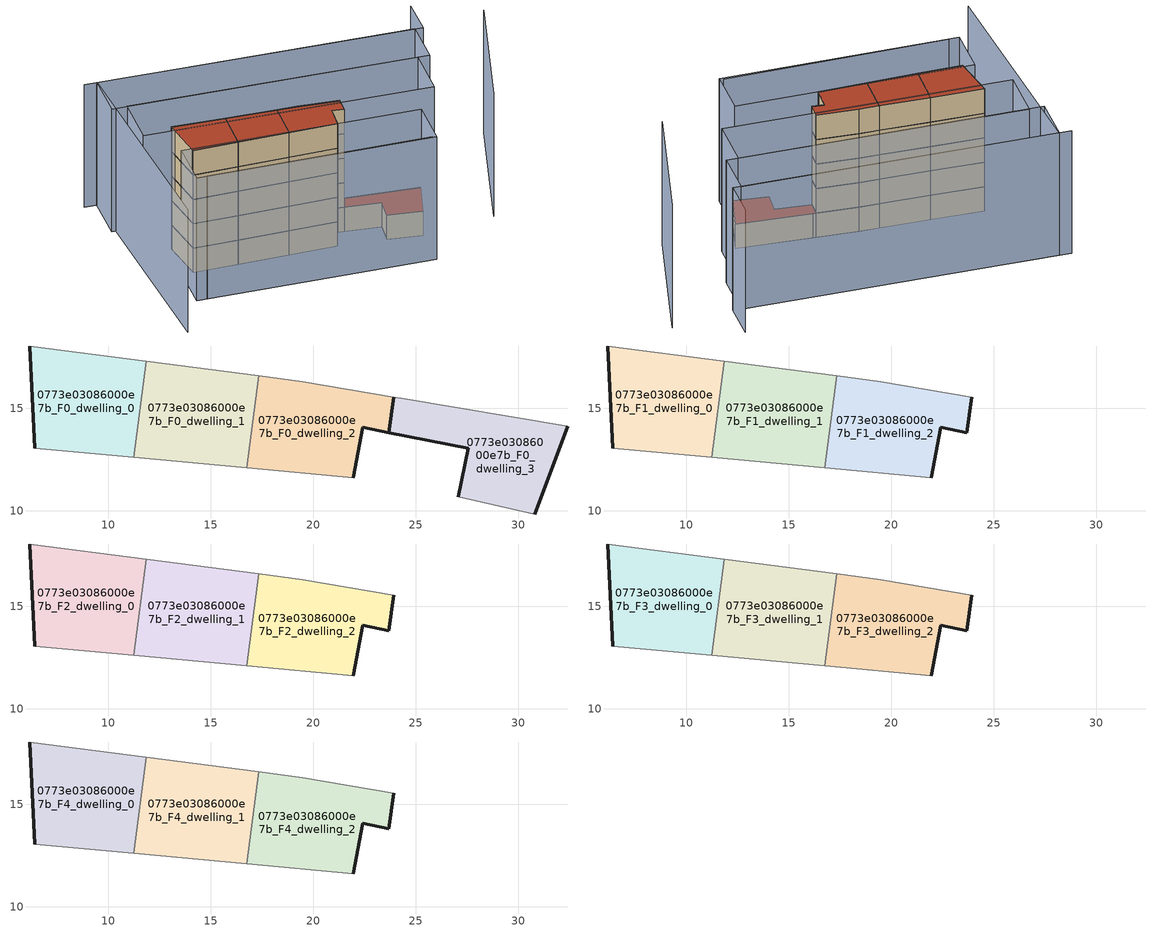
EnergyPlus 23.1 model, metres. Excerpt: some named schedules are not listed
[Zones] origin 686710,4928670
0773e03086000e7b_F0_dwelling_0
 floor ground (EU_floor_Construction): 11.24,12.61 11.86,17.3 6.16,18.04 6.41,13.05 z0
 wall outside (EU_wall_Construction): 6.41,13.05 6.16,18.04 z0:3
 wall adiabatic (EU_wall_Construction): 6.16,18.04 11.86,17.3 / 11.24,12.61 6.41,13.05 z0:3
 wall to 0773e03086000e7b_F0_dwelling_1 (EU_wall_Construction): 11.86,17.3 11.24,12.61 z0:3
0773e03086000e7b_F0_dwelling_1
 floor ground (EU_floor_Construction): 16.75,12.09 17.34,16.58 11.86,17.3 11.24,12.61 z0
 wall adiabatic (EU_wall_Construction): 11.86,17.3 17.34,16.58 / 16.75,12.09 11.24,12.61 z0:3
 wall to 0773e03086000e7b_F0_dwelling_2 (EU_wall_Construction): 17.34,16.58 16.75,12.09 z0:3
0773e03086000e7b_F0_dwelling_2
 floor ground (EU_floor_Construction): 21.96,11.61 22.42,14.07 23.7,13.82 23.93,15.55 19.48,16.3 17.34,16.58 16.75,12.09 z0
 wall outside (EU_wall_Construction): 23.93,15.55 23.7,13.82 22.42,14.07 21.96,11.61 z0:3
 wall adiabatic (EU_wall_Construction): 21.96,11.61 16.75,12.09 / 17.34,16.58 19.48,16.3 23.93,15.55 z0:3
0773e03086000e7b_F0_dwelling_3
 floor ground (EU_floor_Construction): 30.81,9.84 32.43,14.12 24.3,15.48 23.93,15.55 23.7,13.82 27.56,13.04 27.09,10.69 z0
 wall outside (EU_wall_Construction): 27.09,10.69 27.56,13.04 23.7,13.82 23.93,15.55 / 32.43,14.12 30.81,9.84 z0:3
 wall adiabatic (EU_wall_Construction): 23.93,15.55 24.3,15.48 32.43,14.12 / 30.81,9.84 27.09,10.69 z0:3
 roof outside (EU_roof_Construction): 32.43,14.12 30.81,9.84 27.09,10.69 27.56,13.04 23.7,13.82 23.93,15.55 24.3,15.48 z3
0773e03086000e7b_F1_dwelling_0
 floor to 0773e03086000e7b_F0_dwelling_0 (EU_floor_Construction): 11.24,12.61 11.86,17.3 6.16,18.04 6.41,13.05 z3
 wall outside (EU_wall_Construction): 6.41,13.05 6.16,18.04 z3:6
 wall adiabatic (EU_wall_Construction): 6.16,18.04 11.86,17.3 / 11.24,12.61 6.41,13.05 z3:6
 wall to 0773e03086000e7b_F1_dwelling_1 (EU_wall_Construction): 11.86,17.3 11.24,12.61 z3:6
0773e03086000e7b_F1_dwelling_1
 floor to 0773e03086000e7b_F0_dwelling_1 (EU_floor_Construction): 16.75,12.09 17.34,16.58 11.86,17.3 11.24,12.61 z3
 wall adiabatic (EU_wall_Construction): 11.86,17.3 17.34,16.58 / 16.75,12.09 11.24,12.61 z3:6
 wall to 0773e03086000e7b_F1_dwelling_2 (EU_wall_Construction): 17.34,16.58 16.75,12.09 z3:6
0773e03086000e7b_F1_dwelling_2
 floor to 0773e03086000e7b_F0_dwelling_2 (EU_floor_Construction): 21.96,11.61 22.42,14.07 23.7,13.82 23.92,15.55 19.48,16.3 17.34,16.58 16.75,12.09 z3
 wall outside (EU_wall_Construction): 23.93,15.55 23.7,13.82 22.42,14.07 21.96,11.61 z3:6
 wall adiabatic (EU_wall_Construction): 21.96,11.61 16.75,12.09 / 17.34,16.58 19.48,16.3 23.93,15.55 z3:6
0773e03086000e7b_F2_dwelling_0
 floor to 0773e03086000e7b_F1_dwelling_0 (EU_floor_Construction): 11.24,12.61 11.86,17.3 6.16,18.04 6.41,13.05 z6
 wall outside (EU_wall_Construction): 6.41,13.05 6.16,18.04 z6:9
 wall adiabatic (EU_wall_Construction): 6.16,18.04 11.86,17.3 / 11.24,12.61 6.41,13.05 z6:9
 wall to 0773e03086000e7b_F2_dwelling_1 (EU_wall_Construction): 11.86,17.3 11.24,12.61 z6:9
0773e03086000e7b_F2_dwelling_1
 floor to 0773e03086000e7b_F1_dwelling_1 (EU_floor_Construction): 16.75,12.09 17.34,16.58 11.86,17.3 11.24,12.61 z6
 wall adiabatic (EU_wall_Construction): 11.86,17.3 17.34,16.58 / 16.75,12.09 11.24,12.61 z6:9
 wall to 0773e03086000e7b_F2_dwelling_2 (EU_wall_Construction): 17.34,16.58 16.75,12.09 z6:9
0773e03086000e7b_F2_dwelling_2
 floor to 0773e03086000e7b_F1_dwelling_2 (EU_floor_Construction): 21.96,11.61 22.42,14.07 23.7,13.82 23.92,15.55 19.48,16.3 17.34,16.58 16.75,12.09 z6
 wall outside (EU_wall_Construction): 23.93,15.55 23.7,13.82 22.42,14.07 21.96,11.61 z6:9
 wall adiabatic (EU_wall_Construction): 21.96,11.61 16.75,12.09 / 17.34,16.58 19.48,16.3 23.93,15.55 z6:9
0773e03086000e7b_F3_dwelling_0
 floor to 0773e03086000e7b_F2_dwelling_0 (EU_floor_Construction): 11.24,12.61 11.86,17.3 6.16,18.04 6.41,13.05 z9
 wall outside (EU_wall_Construction): 6.41,13.05 6.16,18.04 z9:12
 wall adiabatic (EU_wall_Construction): 6.16,18.04 11.86,17.3 / 11.24,12.61 6.41,13.05 z9:12
 wall to 0773e03086000e7b_F3_dwelling_1 (EU_wall_Construction): 11.86,17.3 11.24,12.61 z9:12
0773e03086000e7b_F3_dwelling_1
 floor to 0773e03086000e7b_F2_dwelling_1 (EU_floor_Construction): 16.75,12.09 17.34,16.58 11.86,17.3 11.24,12.61 z9
 wall adiabatic (EU_wall_Construction): 11.86,17.3 17.34,16.58 / 16.75,12.09 11.24,12.61 z9:12
 wall to 0773e03086000e7b_F3_dwelling_2 (EU_wall_Construction): 17.34,16.58 16.75,12.09 z9:12
0773e03086000e7b_F3_dwelling_2
 floor to 0773e03086000e7b_F2_dwelling_2 (EU_floor_Construction): 21.96,11.61 22.42,14.07 23.7,13.82 23.92,15.55 19.48,16.3 17.34,16.58 16.75,12.09 z9
 wall outside (EU_wall_Construction): 23.93,15.55 23.7,13.82 22.42,14.07 21.96,11.61 z9:12
 wall adiabatic (EU_wall_Construction): 21.96,11.61 16.75,12.09 / 17.34,16.58 19.48,16.3 23.93,15.55 z9:12
0773e03086000e7b_F4_dwelling_0
 floor to 0773e03086000e7b_F3_dwelling_0 (EU_floor_Construction): 11.24,12.61 11.86,17.3 6.16,18.04 6.41,13.05 z12
 wall outside (EU_wall_Construction): 6.41,13.05 6.16,18.04 z12:15
 wall adiabatic (EU_wall_Construction): 6.16,18.04 11.86,17.3 / 11.24,12.61 6.41,13.05 z12:15
 wall to 0773e03086000e7b_F4_dwelling_1 (EU_wall_Construction): 11.86,17.3 11.24,12.61 z12:15
 roof outside (EU_roof_Construction): 11.86,17.3 11.24,12.61 6.41,13.05 6.16,18.04 z15
0773e03086000e7b_F4_dwelling_1
 floor to 0773e03086000e7b_F3_dwelling_1 (EU_floor_Construction): 16.75,12.09 17.34,16.58 11.86,17.3 11.24,12.61 z12
 wall adiabatic (EU_wall_Construction): 11.86,17.3 17.34,16.58 / 16.75,12.09 11.24,12.61 z12:15
 wall to 0773e03086000e7b_F4_dwelling_2 (EU_wall_Construction): 17.34,16.58 16.75,12.09 z12:15
 roof outside (EU_roof_Construction): 17.34,16.58 16.75,12.09 11.24,12.61 11.86,17.3 z15
0773e03086000e7b_F4_dwelling_2
 floor to 0773e03086000e7b_F3_dwelling_2 (EU_floor_Construction): 21.96,11.61 22.42,14.07 23.7,13.82 23.92,15.55 19.48,16.3 17.34,16.58 16.75,12.09 z12
 wall outside (EU_wall_Construction): 23.93,15.55 23.7,13.82 22.42,14.07 21.96,11.61 z12:15
 wall adiabatic (EU_wall_Construction): 21.96,11.61 16.75,12.09 / 17.34,16.58 19.48,16.3 23.93,15.55 z12:15
 roof outside (EU_roof_Construction): 23.93,15.55 23.7,13.82 22.42,14.07 21.96,11.61 16.75,12.09 17.34,16.58 19.48,16.3 z15
shading: 5.75,8.05 29.86,5.52 / 2.57,28.53 1.4,3.16 / 38.88,10.28 44.3,25.01 / 37.8,28.77 37.28,24.49 / 37.28,24.49 1.18,28.82 / 30.3,5.3 4.65,8.18 / 4.65,8.18 5.24,13.49 / 5.24,13.49 30.9,10.61 / 30.9,10.61 30.3,5.3 / 3.54,23.41 34.54,19.68 / 34.54,19.68 33.85,13.95 / 33.85,13.95 2.85,17.68 / 2.85,17.68 3.54,23.41 / 2.52,28.66 36.4,24.68 / 36.4,24.68 35.79,19.52 / 35.79,19.52 1.91,23.5 / 1.91,23.5 2.52,28.66 z0:15
[Building]
EU S2 Campaign: North Axis=0; Terrain=City; Solar Distribution=FullExterior
[Site:Location]
Bologna: Latitude=44.5; Longitude=11.25; Time Zone=1; Elevation=37
[SizingPeriod:WeatherFileDays]
AnnualSizingPeriod: Begin Month=1; Begin Day of Month=1; End Month=12; End Day of Month=31; Day of Week for Start Day=Monday; Use Weather File Daylight Saving Period=No; Use Weather File Rain and Snow Indicators=No
[MATERIAL]
EU_InternalMass_Material: Roughness=MediumRough; Thickness=0.1; Conductivity=1; Density=1800; Specific Heat=900; Thermal Absorptance=0.9; Solar Absorptance=0.7; Visible Absorptance=0.7
[MATERIAL:NOMASS] Roughness=MediumRough; Thermal Absorptance=0.9; Solar Absorptance=0.7; Visible Absorptance=0.7
Name | Thermal Resistance
EU_wall_NoMass | 0.905828
EU_roof_NoMass | 0.37593
EU_floor_NoMass | 0.67114
[CONSTRUCTION]
EU_wall_Construction: EU_wall_NoMass
EU_roof_Construction: EU_roof_NoMass
EU_floor_Construction: EU_floor_NoMass
EU_InternalMass_Construction: EU_InternalMass_Material
[ZONE] Type=1; Multiplier=1; Ceiling Height=autocalculate; Floor Area=autocalculate; Part of Total Floor Area=Yes
Name | Volume
0773e03086000e7b_F0_dwelling_0 | 76.8062
0773e03086000e7b_F1_dwelling_0; 0773e03086000e7b_F2_dwelling_0; 0773e03086000e7b_F3_dwelling_0; 0773e03086000e7b_F4_dwelling_0; 0773e03086000e7b_F0_dwelling_2 | 76.8076
0773e03086000e7b_F0_dwelling_1 | 76.7988
0773e03086000e7b_F1_dwelling_1; 0773e03086000e7b_F2_dwelling_1; 0773e03086000e7b_F3_dwelling_1; 0773e03086000e7b_F4_dwelling_1 | 76.7974
0773e03086000e7b_F1_dwelling_2; 0773e03086000e7b_F2_dwelling_2; 0773e03086000e7b_F3_dwelling_2; 0773e03086000e7b_F4_dwelling_2 | 76.8069
0773e03086000e7b_F0_dwelling_3 | 76.8047
[INTERNALMASS] Construction=EU_InternalMass_Construction
Name | Zone or ZoneList | Surface Area
0773e03086000e7b_F0_dwelling_0_EU_InternalMass | 0773e03086000e7b_F0_dwelling_0 | 25.6011
0773e03086000e7b_F0_dwelling_1_EU_InternalMass | 0773e03086000e7b_F0_dwelling_1 | 25.6011
0773e03086000e7b_F0_dwelling_2_EU_InternalMass | 0773e03086000e7b_F0_dwelling_2 | 25.6011
0773e03086000e7b_F0_dwelling_3_EU_InternalMass | 0773e03086000e7b_F0_dwelling_3 | 25.6011
0773e03086000e7b_F1_dwelling_0_EU_InternalMass | 0773e03086000e7b_F1_dwelling_0 | 34.1348
0773e03086000e7b_F1_dwelling_1_EU_InternalMass | 0773e03086000e7b_F1_dwelling_1 | 34.1348
0773e03086000e7b_F1_dwelling_2_EU_InternalMass | 0773e03086000e7b_F1_dwelling_2 | 34.1348
0773e03086000e7b_F2_dwelling_0_EU_InternalMass | 0773e03086000e7b_F2_dwelling_0 | 34.1348
0773e03086000e7b_F2_dwelling_1_EU_InternalMass | 0773e03086000e7b_F2_dwelling_1 | 34.1348
0773e03086000e7b_F2_dwelling_2_EU_InternalMass | 0773e03086000e7b_F2_dwelling_2 | 34.1348
0773e03086000e7b_F3_dwelling_0_EU_InternalMass | 0773e03086000e7b_F3_dwelling_0 | 34.1348
0773e03086000e7b_F3_dwelling_1_EU_InternalMass | 0773e03086000e7b_F3_dwelling_1 | 34.1348
0773e03086000e7b_F3_dwelling_2_EU_InternalMass | 0773e03086000e7b_F3_dwelling_2 | 34.1348
0773e03086000e7b_F4_dwelling_0_EU_InternalMass | 0773e03086000e7b_F4_dwelling_0 | 34.1348
0773e03086000e7b_F4_dwelling_1_EU_InternalMass | 0773e03086000e7b_F4_dwelling_1 | 34.1348
0773e03086000e7b_F4_dwelling_2_EU_InternalMass | 0773e03086000e7b_F4_dwelling_2 | 34.1348
[OTHEREQUIPMENT] Fuel Type=Electricity; Design Level Calculation Method=Watts/Area; Power per Zone Floor Area=1; Fraction Latent=0; Fraction Radiant=0; Fraction Lost=0; Carbon Dioxide Generation Rate=0; EndUse Subcategory=EU_Step8_InternalGains
Name | Zone or ZoneList or Space or SpaceList | Schedule
EU_Step8_InternalGain_0773e03086000e7b_F0_dwelling_0_f000 | 0773e03086000e7b_F0_dwelling_0 | EU_Step8_GainSchedule_0773e03086000e7b_F0_dwelling_0_f000
EU_Step8_InternalGain_0773e03086000e7b_F0_dwelling_1_f000 | 0773e03086000e7b_F0_dwelling_1 | EU_Step8_GainSchedule_0773e03086000e7b_F0_dwelling_1_f000
EU_Step8_InternalGain_0773e03086000e7b_F0_dwelling_2_f000 | 0773e03086000e7b_F0_dwelling_2 | EU_Step8_GainSchedule_0773e03086000e7b_F0_dwelling_2_f000
EU_Step8_InternalGain_0773e03086000e7b_F0_dwelling_3_f000 | 0773e03086000e7b_F0_dwelling_3 | EU_Step8_GainSchedule_0773e03086000e7b_F0_dwelling_3_f000
EU_Step8_InternalGain_0773e03086000e7b_F1_dwelling_0_f000 | 0773e03086000e7b_F1_dwelling_0 | EU_Step8_GainSchedule_0773e03086000e7b_F1_dwelling_0_f000
EU_Step8_InternalGain_0773e03086000e7b_F1_dwelling_1_f000 | 0773e03086000e7b_F1_dwelling_1 | EU_Step8_GainSchedule_0773e03086000e7b_F1_dwelling_1_f000
EU_Step8_InternalGain_0773e03086000e7b_F1_dwelling_2_f000 | 0773e03086000e7b_F1_dwelling_2 | EU_Step8_GainSchedule_0773e03086000e7b_F1_dwelling_2_f000
EU_Step8_InternalGain_0773e03086000e7b_F2_dwelling_0_f000 | 0773e03086000e7b_F2_dwelling_0 | EU_Step8_GainSchedule_0773e03086000e7b_F2_dwelling_0_f000
EU_Step8_InternalGain_0773e03086000e7b_F2_dwelling_1_f000 | 0773e03086000e7b_F2_dwelling_1 | EU_Step8_GainSchedule_0773e03086000e7b_F2_dwelling_1_f000
EU_Step8_InternalGain_0773e03086000e7b_F2_dwelling_2_f000 | 0773e03086000e7b_F2_dwelling_2 | EU_Step8_GainSchedule_0773e03086000e7b_F2_dwelling_2_f000
EU_Step8_InternalGain_0773e03086000e7b_F3_dwelling_0_f000 | 0773e03086000e7b_F3_dwelling_0 | EU_Step8_GainSchedule_0773e03086000e7b_F3_dwelling_0_f000
EU_Step8_InternalGain_0773e03086000e7b_F3_dwelling_1_f000 | 0773e03086000e7b_F3_dwelling_1 | EU_Step8_GainSchedule_0773e03086000e7b_F3_dwelling_1_f000
EU_Step8_InternalGain_0773e03086000e7b_F3_dwelling_2_f000 | 0773e03086000e7b_F3_dwelling_2 | EU_Step8_GainSchedule_0773e03086000e7b_F3_dwelling_2_f000
EU_Step8_InternalGain_0773e03086000e7b_F4_dwelling_0_f000 | 0773e03086000e7b_F4_dwelling_0 | EU_Step8_GainSchedule_0773e03086000e7b_F4_dwelling_0_f000
EU_Step8_InternalGain_0773e03086000e7b_F4_dwelling_1_f000 | 0773e03086000e7b_F4_dwelling_1 | EU_Step8_GainSchedule_0773e03086000e7b_F4_dwelling_1_f000
EU_Step8_InternalGain_0773e03086000e7b_F4_dwelling_2_f000 | 0773e03086000e7b_F4_dwelling_2 | EU_Step8_GainSchedule_0773e03086000e7b_F4_dwelling_2_f000
[ZONEVENTILATION:DESIGNFLOWRATE] Schedule=EU_AlwaysOn; Design Flow Rate Calculation Method=AirChanges/Hour; Air Changes per Hour=0.73129; Ventilation Type=Natural; Fan Pressure Rise=0; Fan Total Efficiency=1; Constant Term Coefficient=1; Temperature Term Coefficient=0; Velocity Term Coefficient=0; Velocity Squared Term Coefficient=0; Minimum Indoor Temperature=-100; Maximum Indoor Temperature=100; Delta Temperature=-100; Minimum Outdoor Temperature=-100; Maximum Outdoor Temperature=100; Maximum Wind Speed=40
Name | Zone or ZoneList or Space or SpaceList
EU_ConstantAir_0773e03086000e7b_F0_dwelling_0 | 0773e03086000e7b_F0_dwelling_0
EU_ConstantAir_0773e03086000e7b_F0_dwelling_1 | 0773e03086000e7b_F0_dwelling_1
EU_ConstantAir_0773e03086000e7b_F0_dwelling_2 | 0773e03086000e7b_F0_dwelling_2
EU_ConstantAir_0773e03086000e7b_F0_dwelling_3 | 0773e03086000e7b_F0_dwelling_3
EU_ConstantAir_0773e03086000e7b_F1_dwelling_0 | 0773e03086000e7b_F1_dwelling_0
EU_ConstantAir_0773e03086000e7b_F1_dwelling_1 | 0773e03086000e7b_F1_dwelling_1
EU_ConstantAir_0773e03086000e7b_F1_dwelling_2 | 0773e03086000e7b_F1_dwelling_2
EU_ConstantAir_0773e03086000e7b_F2_dwelling_0 | 0773e03086000e7b_F2_dwelling_0
EU_ConstantAir_0773e03086000e7b_F2_dwelling_1 | 0773e03086000e7b_F2_dwelling_1
EU_ConstantAir_0773e03086000e7b_F2_dwelling_2 | 0773e03086000e7b_F2_dwelling_2
EU_ConstantAir_0773e03086000e7b_F3_dwelling_0 | 0773e03086000e7b_F3_dwelling_0
EU_ConstantAir_0773e03086000e7b_F3_dwelling_1 | 0773e03086000e7b_F3_dwelling_1
EU_ConstantAir_0773e03086000e7b_F3_dwelling_2 | 0773e03086000e7b_F3_dwelling_2
EU_ConstantAir_0773e03086000e7b_F4_dwelling_0 | 0773e03086000e7b_F4_dwelling_0
EU_ConstantAir_0773e03086000e7b_F4_dwelling_1 | 0773e03086000e7b_F4_dwelling_1
EU_ConstantAir_0773e03086000e7b_F4_dwelling_2 | 0773e03086000e7b_F4_dwelling_2
[HVACTEMPLATE:THERMOSTAT] Constant Heating Setpoint=20; Constant Cooling Setpoint=50
EU_HeatOnly_0773e03086000e7b_F0_dwelling_0; EU_HeatOnly_0773e03086000e7b_F0_dwelling_1; EU_HeatOnly_0773e03086000e7b_F0_dwelling_2; EU_HeatOnly_0773e03086000e7b_F0_dwelling_3; EU_HeatOnly_0773e03086000e7b_F1_dwelling_0; EU_HeatOnly_0773e03086000e7b_F1_dwelling_1; EU_HeatOnly_0773e03086000e7b_F1_dwelling_2; EU_HeatOnly_0773e03086000e7b_F2_dwelling_0; EU_HeatOnly_0773e03086000e7b_F2_dwelling_1; EU_HeatOnly_0773e03086000e7b_F2_dwelling_2; EU_HeatOnly_0773e03086000e7b_F3_dwelling_0; EU_HeatOnly_0773e03086000e7b_F3_dwelling_1; EU_HeatOnly_0773e03086000e7b_F3_dwelling_2; EU_HeatOnly_0773e03086000e7b_F4_dwelling_0; EU_HeatOnly_0773e03086000e7b_F4_dwelling_1; EU_HeatOnly_0773e03086000e7b_F4_dwelling_2
[HVACTEMPLATE:ZONE:IDEALLOADSAIRSYSTEM] System Availability Schedule=EU_AlwaysOn; Maximum Heating Supply Air Temperature=50; Minimum Cooling Supply Air Temperature=13; Maximum Heating Supply Air Humidity Ratio=0.0156; Minimum Cooling Supply Air Humidity Ratio=0.0077; Heating Limit=NoLimit; Cooling Limit=NoLimit; Heating Availability Schedule=EU_AlwaysOn; Cooling Availability Schedule=EU_CoolingOff; Dehumidification Control Type=ConstantSensibleHeatRatio; Cooling Sensible Heat Ratio=0.7; Dehumidification Setpoint=60; Humidification Control Type=None; Humidification Setpoint=30; Outdoor Air Method=None; Outdoor Air Flow Rate per Person=0.00944; Outdoor Air Flow Rate per Zone Floor Area=0; Outdoor Air Flow Rate per Zone=0; Demand Controlled Ventilation Type=None; Outdoor Air Economizer Type=NoEconomizer; Heat Recovery Type=None; Sensible Heat Recovery Effectiveness=0.7; Latent Heat Recovery Effectiveness=0.65
Name | Template Thermostat
0773e03086000e7b_F0_dwelling_0 | EU_HeatOnly_0773e03086000e7b_F0_dwelling_0
0773e03086000e7b_F0_dwelling_1 | EU_HeatOnly_0773e03086000e7b_F0_dwelling_1
0773e03086000e7b_F0_dwelling_2 | EU_HeatOnly_0773e03086000e7b_F0_dwelling_2
0773e03086000e7b_F0_dwelling_3 | EU_HeatOnly_0773e03086000e7b_F0_dwelling_3
0773e03086000e7b_F1_dwelling_0 | EU_HeatOnly_0773e03086000e7b_F1_dwelling_0
0773e03086000e7b_F1_dwelling_1 | EU_HeatOnly_0773e03086000e7b_F1_dwelling_1
0773e03086000e7b_F1_dwelling_2 | EU_HeatOnly_0773e03086000e7b_F1_dwelling_2
0773e03086000e7b_F2_dwelling_0 | EU_HeatOnly_0773e03086000e7b_F2_dwelling_0
0773e03086000e7b_F2_dwelling_1 | EU_HeatOnly_0773e03086000e7b_F2_dwelling_1
0773e03086000e7b_F2_dwelling_2 | EU_HeatOnly_0773e03086000e7b_F2_dwelling_2
0773e03086000e7b_F3_dwelling_0 | EU_HeatOnly_0773e03086000e7b_F3_dwelling_0
0773e03086000e7b_F3_dwelling_1 | EU_HeatOnly_0773e03086000e7b_F3_dwelling_1
0773e03086000e7b_F3_dwelling_2 | EU_HeatOnly_0773e03086000e7b_F3_dwelling_2
0773e03086000e7b_F4_dwelling_0 | EU_HeatOnly_0773e03086000e7b_F4_dwelling_0
0773e03086000e7b_F4_dwelling_1 | EU_HeatOnly_0773e03086000e7b_F4_dwelling_1
0773e03086000e7b_F4_dwelling_2 | EU_HeatOnly_0773e03086000e7b_F4_dwelling_2
[SIZING:ZONE] Zone Cooling Design Supply Air Temperature Input Method=SupplyAirTemperature; Zone Cooling Design Supply Air Temperature=13; Zone Heating Design Supply Air Temperature Input Method=SupplyAirTemperature; Zone Heating Design Supply Air Temperature=50; Zone Cooling Design Supply Air Humidity Ratio=0.008; Zone Heating Design Supply Air Humidity Ratio=0.008; Cooling Design Air Flow Method=DesignDay; Cooling Design Air Flow Rate=0; Cooling Minimum Air Flow per Zone Floor Area=0.000762; Cooling Minimum Air Flow=0; Cooling Minimum Air Flow Fraction=0.2; Heating Design Air Flow Method=DesignDay; Heating Design Air Flow Rate=0; Heating Maximum Air Flow per Zone Floor Area=0.002032; Heating Maximum Air Flow=0.141576; Heating Maximum Air Flow Fraction=0.3; Account for Dedicated Outdoor Air System=No; Dedicated Outdoor Air System Control Strategy=NeutralSupplyAir; Dedicated Outdoor Air Low Setpoint Temperature for Design=autosize; Dedicated Outdoor Air High Setpoint Temperature for Design=autosize; Zone Load Sizing Method=Sensible Load Only No Latent Load; Zone Latent Cooling Design Supply Air Humidity Ratio Input Method=HumidityRatioDifference; Zone Cooling Design Supply Air Humidity Ratio Difference=0.005; Zone Latent Heating Design Supply Air Humidity Ratio Input Method=HumidityRatioDifference; Zone Humidification Design Supply Air Humidity Ratio Difference=0.005
0773e03086000e7b_F0_dwelling_0; 0773e03086000e7b_F0_dwelling_1; 0773e03086000e7b_F0_dwelling_2; 0773e03086000e7b_F0_dwelling_3; 0773e03086000e7b_F1_dwelling_0; 0773e03086000e7b_F1_dwelling_1; 0773e03086000e7b_F1_dwelling_2
